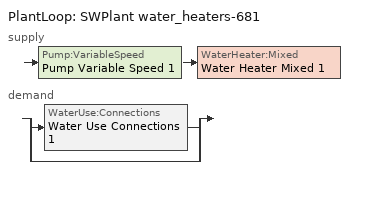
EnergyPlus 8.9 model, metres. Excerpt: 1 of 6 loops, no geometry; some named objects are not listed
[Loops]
PlantLoop 'SWPlant water_heaters-681'
 supply: Pump:VariableSpeed 'Pump Variable Speed 1' > WaterHeater:Mixed 'Water Heater Mixed 1'
 demand: split
  | WaterUse:Connections 'Water Use Connections 1'
  | bypass
[SetpointManager:Scheduled]
Setpoint Manager Scheduled 1: Control Variable=Temperature; Schedule=Water Heater Setpoint Temperature Schedule
[PlantLoop]
SWPlant water_heaters-681: Fluid Type=Water; Plant Equipment Operation Scheme=SWPlant water_heaters-681 Operation Schemes; Maximum Loop Temperature {C}=100; Minimum Loop Temperature {C}=0; Maximum Loop Flow Rate {m3/s}=Autosize; Minimum Loop Flow Rate {m3/s}=0; Plant Loop Volume {m3}=Autocalculate; Load Distribution Scheme=Optimal; Plant Loop Demand Calculation Scheme=SingleSetpoint
[Sizing:Plant]
SWPlant water_heaters-681: Loop Type=Heating; Design Loop Exit Temperature {C}=60; Loop Design Temperature Difference {deltaC}=5; Sizing Option=NonCoincident; Zone Timesteps in Averaging Window=1; Coincident Sizing Factor Mode=None
[Pump:VariableSpeed]
Pump Variable Speed 1: Design Maximum Flow Rate {m3/s}=Autosize; Design Pump Head {Pa}=179352; Design Power Consumption {W}=Autosize; Motor Efficiency=0.9; Fraction of Motor Inefficiencies to Fluid Stream=0; Coefficient 1 of the Part Load Performance Curve=0; Coefficient 2 of the Part Load Performance Curve=3.2485; Coefficient 3 of the Part Load Performance Curve=-4.7443; Coefficient 4 of the Part Load Performance Curve=2.5294; Design Minimum Flow Rate {m3/s}=0; Pump Control Type=Intermittent; Skin Loss Radiative Fraction=0.5; Design Power Sizing Method=PowerPerFlowPerPressure; Design Electric Power per Unit Flow Rate {W/(m3/s)}=348701.1; Design Shaft Power per Unit Flow Rate per Unit Head=1.28205; Design Minimum Flow Rate Fraction=0
[WaterHeater:Mixed]
Water Heater Mixed 1: Tank Volume {m3}=0.757088; Setpoint Temperature Schedule=Water Heater Setpoint Temperature Schedule; Deadband Temperature Difference {deltaC}=2; Maximum Temperature Limit {C}=82.22; Heater Control Type=Cycle; Heater Maximum Capacity {W}=845000; Heater Ignition Minimum Flow Rate {m3/s}=0; Heater Ignition Delay {s}=0; Heater Fuel Type=NaturalGas; Heater Thermal Efficiency=0.8; Off Cycle Parasitic Fuel Consumption Rate {W}=20; Off Cycle Parasitic Fuel Type=NaturalGas; Off Cycle Parasitic Heat Fraction to Tank=0.8; On Cycle Parasitic Fuel Consumption Rate {W}=0; On Cycle Parasitic Fuel Type=NaturalGas; On Cycle Parasitic Heat Fraction to Tank=0; Ambient Temperature Indicator=Zone; Ambient Temperature Zone=blocks-1217_education_1_West Perimeter; Off Cycle Loss Coefficient to Ambient Temperature {W/K}=6; Off Cycle Loss Fraction to Zone=1; On Cycle Loss Coefficient to Ambient Temperature {W/K}=6; On Cycle Loss Fraction to Zone=1; Use Side Effectiveness=1; Source Side Effectiveness=1; Use Side Design Flow Rate {m3/s}=Autosize; Source Side Design Flow Rate {m3/s}=Autosize; Indirect Water Heating Recovery Time {hr}=1.5; Source Side Flow Control Mode=IndirectHeatPrimarySetpoint
[WaterUse:Connections]
Water Use Connections 1: Water Use Equipment Name 1=Water Use Equipment 1; Water Use Equipment Name 2=Water Use Equipment 2; Water Use Equipment Name 3=Water Use Equipment 3; Water Use Equipment Name 4=Water Use Equipment 4; Water Use Equipment Name 5=Water Use Equipment 5
[WaterUse:Equipment] Flow Rate Fraction Schedule=WaterEquipment_FlowRateFractionSchedule
Name | Peak Flow Rate {m3/s} | Zone
Water Use Equipment 1 | 2.63775e-05 | blocks-1217_education_1_West Perimeter
Water Use Equipment 2 | 1.75036e-05 | blocks-1217_education_1_North Perimeter
Water Use Equipment 3 | 2.63775e-05 | blocks-1217_education_1_East Perimeter
Water Use Equipment 4 | 1.75036e-05 | blocks-1217_education_1_South Perimeter
Water Use Equipment 5 | 0.000335417 | blocks-1217_education_1_Core
[PlantEquipmentOperationSchemes]
SWPlant water_heaters-681 Operation Schemes: Control Scheme Object Type 1=PlantEquipmentOperation:HeatingLoad; Control Scheme Name 1=SWPlant water_heaters-681 Heating Operation Scheme; Control Scheme Schedule Name 1=Always On Discrete
[PlantEquipmentOperation:HeatingLoad]
SWPlant water_heaters-681 Heating Operation Scheme: Load Range Lower Limit 1 {W}=0; Load Range Upper Limit 1 {W}=1000000000; Range Equipment List Name 1=SWPlant water_heaters-681 Heating Equipment List
[PlantEquipmentList]
SWPlant water_heaters-681 Heating Equipment List: WaterHeater:Mixed, Water Heater Mixed 1
[Schedule:Day:Interval]
PNNL_Asset_Rating_School_Service_Water_Heating_Schedule_Saturday; PNNL_Asset_Rating_School_Service_Water_Heating_Schedule_Summer_Saturday; PNNL_Asset_Rating_School_Service_Water_Heating_Schedule_Summer_Sunday; PNNL_Asset_Rating_School_Service_Water_Heating_Schedule_Sunday: No, 01:00, 0, 02:00, 0, 03:00, 0, 04:00, 0, 05:00, 0, 06:00, 0, 07:00, 0, 08:00, 0, 09:00, 0, 10:00, 0, 11:00, 0, 12:00, 0, 13:00, 0, 14:00, 0, 15:00, 0, 16:00, 0, 17:00, 0, 18:00, 0, 19:00, 0, 20:00, 0, 21:00, 0, 22:00, 0, 23:00, 0, 24:00, 0
PNNL_Asset_Rating_School_Service_Water_Heating_Schedule_Summer_Design_Day: No, 01:00, 0.05, 02:00, 0.05, 03:00, 0.05, 04:00, 0.05, 05:00, 0.05, 06:00, 0.05, 07:00, 0.05, 08:00, 0.1, 09:00, 0.34, 10:00, 0.6, 11:00, 0.63, 12:00, 0.72, 13:00, 0.79, 14:00, 0.83, 15:00, 0.61, 16:00, 0.65, 17:00, 0.1, 18:00, 0.1, 19:00, 0.19, 20:00, 0.25, 21:00, 0.22, 22:00, 0.22, 23:00, 0.12, 24:00, 0.09
PNNL_Asset_Rating_School_Service_Water_Heating_Schedule_Summer_Weekday: No, 01:00, 0, 02:00, 0, 03:00, 0, 04:00, 0, 05:00, 0, 06:00, 0, 07:00, 0, 08:00, 0, 09:00, 0.1, 10:00, 0.1, 11:00, 0.1, 12:00, 0.1, 13:00, 0.1, 14:00, 0.1, 15:00, 0.1, 16:00, 0.1, 17:00, 0.1, 18:00, 0.1, 19:00, 0.19, 20:00, 0.25, 21:00, 0, 22:00, 0, 23:00, 0, 24:00, 0
PNNL_Asset_Rating_School_Service_Water_Heating_Schedule_Week_Day: No, 01:00, 0, 02:00, 0, 03:00, 0, 04:00, 0, 05:00, 0, 06:00, 0, 07:00, 0, 08:00, 0, 09:00, 0.34, 10:00, 0.6, 11:00, 0.63, 12:00, 0.72, 13:00, 0.79, 14:00, 0.83, 15:00, 0.61, 16:00, 0.65, 17:00, 0.1, 18:00, 0.1, 19:00, 0.19, 20:00, 0.25, 21:00, 0, 22:00, 0, 23:00, 0, 24:00, 0
PNNL_Asset_Rating_School_Service_Water_Heating_Schedule_Winter_Design_Day: No, 01:00, 0.03, 02:00, 0.03, 03:00, 0.03, 04:00, 0.03, 05:00, 0.03, 06:00, 0.03, 07:00, 0.03, 08:00, 0.03, 09:00, 0.03, 10:00, 0.05, 11:00, 0.05, 12:00, 0.05, 13:00, 0.05, 14:00, 0.03, 15:00, 0.03, 16:00, 0.03, 17:00, 0.03, 18:00, 0.03, 19:00, 0.03, 20:00, 0.03, 21:00, 0.03, 22:00, 0.03, 23:00, 0.03, 24:00, 0.03
[Schedule:Week:Daily]
WaterEquipment_FlowRateFractionSchedule Week Rule - Jan1-Jan3: PNNL_Asset_Rating_School_Service_Water_Heating_Schedule_Week_Day, PNNL_Asset_Rating_School_Service_Water_Heating_Schedule_Week_Day, PNNL_Asset_Rating_School_Service_Water_Heating_Schedule_Week_Day, PNNL_Asset_Rating_School_Service_Water_Heating_Schedule_Week_Day, PNNL_Asset_Rating_School_Service_Water_Heating_Schedule_Week_Day, PNNL_Asset_Rating_School_Service_Water_Heating_Schedule_Week_Day, PNNL_Asset_Rating_School_Service_Water_Heating_Schedule_Saturday, PNNL_Asset_Rating_School_Service_Water_Heating_Schedule_Week_Day, PNNL_Asset_Rating_School_Service_Water_Heating_Schedule_Summer_Design_Day, PNNL_Asset_Rating_School_Service_Water_Heating_Schedule_Winter_Design_Day, PNNL_Asset_Rating_School_Service_Water_Heating_Schedule_Week_Day, PNNL_Asset_Rating_School_Service_Water_Heating_Schedule_Week_Day
WaterEquipment_FlowRateFractionSchedule Week Rule - Jan4-Jun27; WaterEquipment_FlowRateFractionSchedule Week Rule - Sep6-Dec31: PNNL_Asset_Rating_School_Service_Water_Heating_Schedule_Sunday, PNNL_Asset_Rating_School_Service_Water_Heating_Schedule_Week_Day, PNNL_Asset_Rating_School_Service_Water_Heating_Schedule_Week_Day, PNNL_Asset_Rating_School_Service_Water_Heating_Schedule_Week_Day, PNNL_Asset_Rating_School_Service_Water_Heating_Schedule_Week_Day, PNNL_Asset_Rating_School_Service_Water_Heating_Schedule_Week_Day, PNNL_Asset_Rating_School_Service_Water_Heating_Schedule_Saturday, PNNL_Asset_Rating_School_Service_Water_Heating_Schedule_Week_Day, PNNL_Asset_Rating_School_Service_Water_Heating_Schedule_Summer_Design_Day, PNNL_Asset_Rating_School_Service_Water_Heating_Schedule_Winter_Design_Day, PNNL_Asset_Rating_School_Service_Water_Heating_Schedule_Week_Day, PNNL_Asset_Rating_School_Service_Water_Heating_Schedule_Week_Day
WaterEquipment_FlowRateFractionSchedule Week Rule - Jun28-Jul4: PNNL_Asset_Rating_School_Service_Water_Heating_Schedule_Sunday, PNNL_Asset_Rating_School_Service_Water_Heating_Schedule_Week_Day, PNNL_Asset_Rating_School_Service_Water_Heating_Schedule_Summer_Weekday, PNNL_Asset_Rating_School_Service_Water_Heating_Schedule_Summer_Weekday, PNNL_Asset_Rating_School_Service_Water_Heating_Schedule_Summer_Weekday, PNNL_Asset_Rating_School_Service_Water_Heating_Schedule_Summer_Weekday, PNNL_Asset_Rating_School_Service_Water_Heating_Schedule_Summer_Saturday, PNNL_Asset_Rating_School_Service_Water_Heating_Schedule_Week_Day, PNNL_Asset_Rating_School_Service_Water_Heating_Schedule_Summer_Design_Day, PNNL_Asset_Rating_School_Service_Water_Heating_Schedule_Winter_Design_Day, PNNL_Asset_Rating_School_Service_Water_Heating_Schedule_Week_Day, PNNL_Asset_Rating_School_Service_Water_Heating_Schedule_Week_Day
WaterEquipment_FlowRateFractionSchedule Week Rule - Jul5-Aug29: PNNL_Asset_Rating_School_Service_Water_Heating_Schedule_Summer_Sunday, PNNL_Asset_Rating_School_Service_Water_Heating_Schedule_Summer_Weekday, PNNL_Asset_Rating_School_Service_Water_Heating_Schedule_Summer_Weekday, PNNL_Asset_Rating_School_Service_Water_Heating_Schedule_Summer_Weekday, PNNL_Asset_Rating_School_Service_Water_Heating_Schedule_Summer_Weekday, PNNL_Asset_Rating_School_Service_Water_Heating_Schedule_Summer_Weekday, PNNL_Asset_Rating_School_Service_Water_Heating_Schedule_Summer_Saturday, PNNL_Asset_Rating_School_Service_Water_Heating_Schedule_Week_Day, PNNL_Asset_Rating_School_Service_Water_Heating_Schedule_Summer_Design_Day, PNNL_Asset_Rating_School_Service_Water_Heating_Schedule_Winter_Design_Day, PNNL_Asset_Rating_School_Service_Water_Heating_Schedule_Week_Day, PNNL_Asset_Rating_School_Service_Water_Heating_Schedule_Week_Day
WaterEquipment_FlowRateFractionSchedule Week Rule - Aug30-Sep5: PNNL_Asset_Rating_School_Service_Water_Heating_Schedule_Summer_Sunday, PNNL_Asset_Rating_School_Service_Water_Heating_Schedule_Summer_Weekday, PNNL_Asset_Rating_School_Service_Water_Heating_Schedule_Summer_Weekday, PNNL_Asset_Rating_School_Service_Water_Heating_Schedule_Week_Day, PNNL_Asset_Rating_School_Service_Water_Heating_Schedule_Week_Day, PNNL_Asset_Rating_School_Service_Water_Heating_Schedule_Week_Day, PNNL_Asset_Rating_School_Service_Water_Heating_Schedule_Saturday, PNNL_Asset_Rating_School_Service_Water_Heating_Schedule_Week_Day, PNNL_Asset_Rating_School_Service_Water_Heating_Schedule_Summer_Design_Day, PNNL_Asset_Rating_School_Service_Water_Heating_Schedule_Winter_Design_Day, PNNL_Asset_Rating_School_Service_Water_Heating_Schedule_Week_Day, PNNL_Asset_Rating_School_Service_Water_Heating_Schedule_Week_Day
[Schedule:Year]
WaterEquipment_FlowRateFractionSchedule: WaterEquipment_FlowRateFractionSchedule Week Rule - Jan1-Jan3, 1, 1, 1, 3, WaterEquipment_FlowRateFractionSchedule Week Rule - Jan4-Jun27, 1, 4, 6, 27, WaterEquipment_FlowRateFractionSchedule Week Rule - Jun28-Jul4, 6, 28, 7, 4, WaterEquipment_FlowRateFractionSchedule Week Rule - Jul5-Aug29, 7, 5, 8, 29, WaterEquipment_FlowRateFractionSchedule Week Rule - Aug30-Sep5, 8, 30, 9, 5, WaterEquipment_FlowRateFractionSchedule Week Rule - Sep6-Dec31, 9, 6, 12, 31
[Schedule:Compact]
Water Heater Setpoint Temperature Schedule: Through: 12/31, For: AllDays, Until: 24:00, 60
[Schedule:Constant]
Always On Discrete: Hourly Value=1
